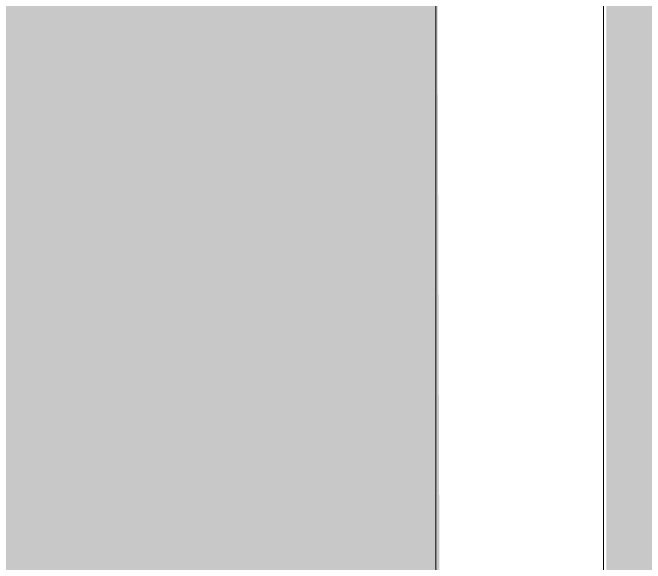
# Model space of a CAD drawing. Header units: millimetres. Extents: x -164500 to 426394, y -23753 to 102118.
# Drawn here: x 152258.604 to 152262.372, y 80052.801 to 80056.08 of the extents above; entities that cross this region are included whole.
import ezdxf

# ---------------------------------------------------------------- set-up
doc = ezdxf.new("R2010")
doc.units = ezdxf.units.MM
doc.layers.add('A-WALL-1', color=9, linetype='Continuous', lineweight=5, true_color=0x808080)
doc.layers.add('S-STRS-1', color=7, linetype='Continuous', lineweight=9, true_color=0xeef6ff)
doc.layers.add('I-WALL', color=7, linetype='Continuous', lineweight=5)

# ---------------------------------------------------------------- blocks, each defined once
blk = doc.blocks.new('2floor')
at = {"layer": 'I-WALL'}
h = blk.add_hatch(dxfattribs=at)
h.set_pattern_fill('FP_191', color=256, style=0, pattern_type=2)
h.set_pattern_definition([(0, (148772.123, 0), (243.84, 60.96), [20.117, -162.763, 20.117, -162.763, -975.36]), (0, (148772.123, 0), (243.84, 60.96), [-365.76, 20.117, -345.643, 20.117, -162.763, -426.72]), (0, (148772.123, 0), (243.84, 60.96), [-914.4, 20.117, -101.803, 20.117, -284.683]), (120, (148863.563, 30.48), (-174.7129, 180.69163), [20.117, -162.763, 20.117, -162.763, -975.36]), (120, (148863.563, 30.48), (-174.7129, 180.69163), [-365.76, 20.117, -345.643, 20.117, -162.763, -426.72]), (120, (148863.563, 30.48), (-174.7129, 180.69163), [-914.4, 20.117, -101.803, 20.117, -284.683]), (240, (148894.043, 152.4), (-69.1271, -241.65163), [20.117, -162.763, 20.117, -162.763, -975.36]), (240, (148894.043, 152.4), (-69.1271, -241.65163), [-365.76, 20.117, -345.643, 20.117, -162.763, -426.72]), (240, (148894.043, 152.4), (-69.1271, -241.65163), [-914.4, 20.117, -101.803, 20.117, -284.683])])
h.paths.add_polyline_path([(152282.1234, 140), (152282.1234, 7660), (152262.1234, 7659), (152262.1739, 535), (152274.5806, 289.3464)])
h.paths.add_polyline_path([(152282.1234, 140), (152265.9208, 460), (152262.1234, 460), (152262.1234, 141), (152270.0136, 140.6055)])
h.paths.add_polyline_path([(152262.1234, 510), (152263.3892, 510), (152262.1234, 535)])
at = {"layer": 'S-STRS-1'}
blk.add_hatch(color=256, dxfattribs=at).paths.add_polyline_path([(151052.4078, 5220), (152262.1234, 5220), (152261.1234, 5520), (150732.1234, 5520), (150732.1234, 5220.0001)])
at = {"layer": 'A-WALL-1'}
blk.add_line((152262.1234, 7659), (152262.1234, 120), dxfattribs=at)
at = {"layer": 'I-WALL'}
blk.add_line((152261.1234, 5287.0442), (152261.1234, 5520), dxfattribs=at)

msp = doc.modelspace()

# ---------------------------------------------------------------- block references
msp.add_blockref('2floor', (0, 74539.3584))

doc.saveas('drawing.dxf')
